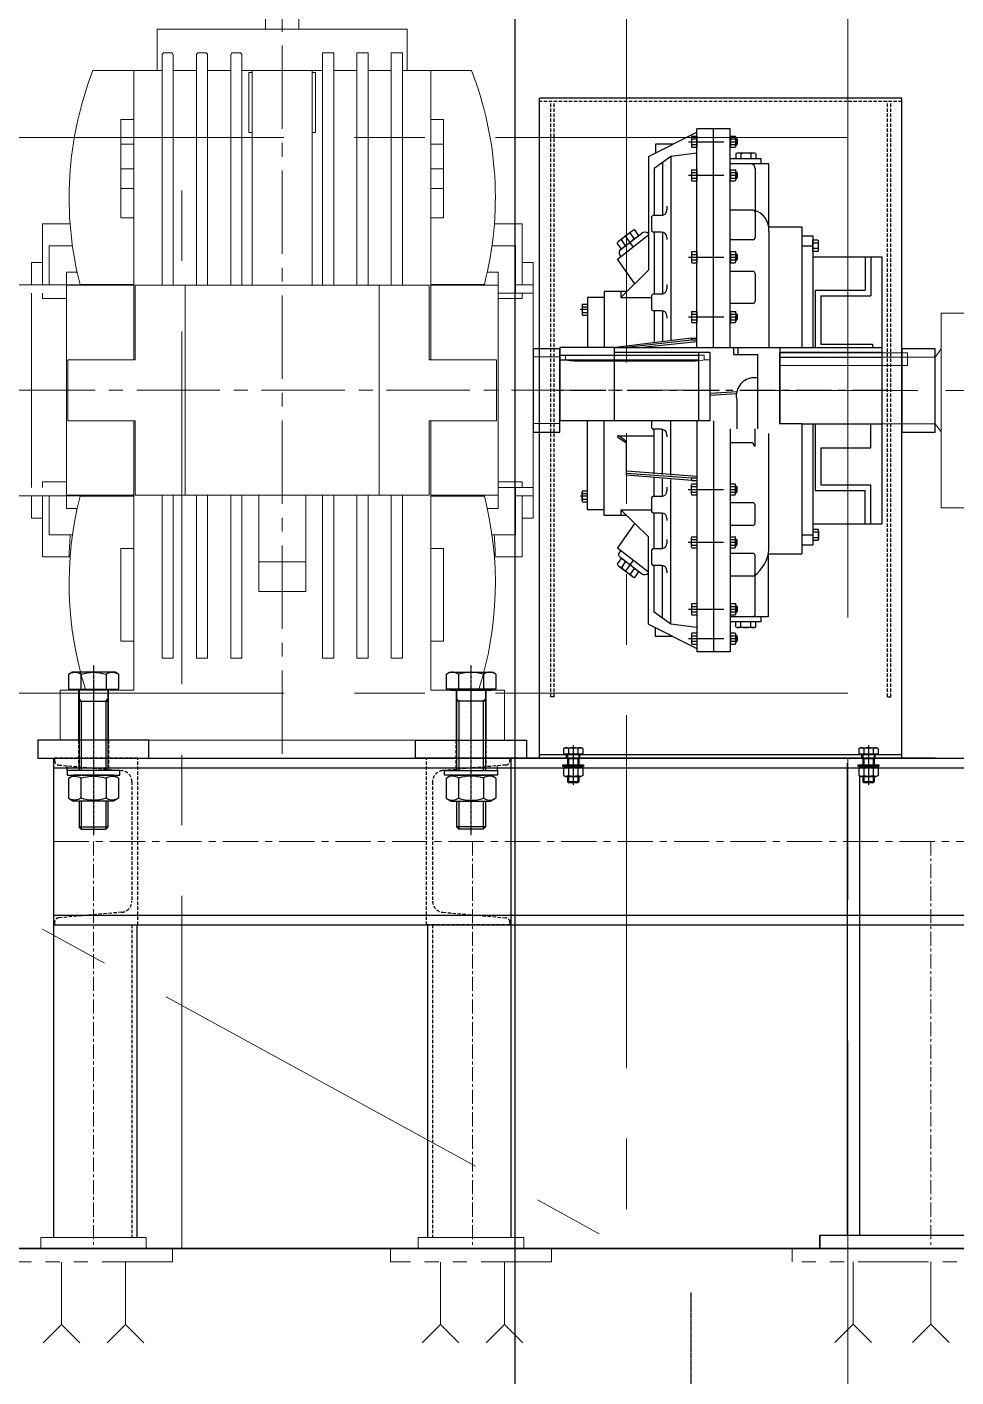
# Model space of a CAD drawing. Header units: millimetres. Extents: x -243837 to -5443, y 40 to 285140.
# Drawn here: x -88975 to -88138, y 123926 to 125142 of the extents above; entities that cross this region are included whole.
import ezdxf

# ---------------------------------------------------------------- set-up
doc = ezdxf.new("R2010")
doc.units = ezdxf.units.MM
for name, pattern in [('1', [2, 1.25, -0.25, 0.25, -0.25]), ('CENTER', [50.8, 31.75, -6.35, 6.35, -6.35]), ('CENTER2', [1.125, 0.75, -0.125, 0.125, -0.125]), ('DASHED2', [0.375, 0.25, -0.125]), ('HIDDEN', [0.375, 0.25, -0.125]), ('PHANTOM', [63.5, 31.75, -6.35, 6.35, -6.35, 6.35, -6.35])]:
    doc.linetypes.add(name, pattern=pattern)
for name, color, linetype in [('3', 3, 'Continuous'), ('center', 1, 'CENTER2'), ('HD', 3, 'HIDDEN'), ('object line', 4, 'Continuous')]:
    doc.layers.add(name, color=color, linetype=linetype)
for name, color, linetype, lineweight in [('AM_4N', 3, 'Continuous', 25), ('CEN', 1, 'CENTER', 9), ('DIM', 1, 'Continuous', 9), ('PHANTAM', 21, 'PHANTOM', 0), ('R-CENTER', 1, 'CENTER2', 5), ('R-OBJECT', 2, 'Continuous', 20)]:
    doc.layers.add(name, color=color, linetype=linetype, lineweight=lineweight)

# ---------------------------------------------------------------- blocks, each defined once
blk = doc.blocks.new('FDFGDGDFGDGD')
at = {"color": 1, "linetype": 'CENTER', "lineweight": 9, "ltscale": 10}
for p, q in [((4500, 30234, 0), (3550, 30234, 0)), ((3900, 29234, 0), (3900, 30234, 0)), ((4500, 29734), (3550, 29734))]:
    blk.add_line(p, q, dxfattribs=at)
at = {"layer": '3'}
blk.add_line((4500, 29234, 0), (3550, 29234, 0), dxfattribs=at)
at = {"layer": 'object line', "color": 6}
blk.add_line((4200, 32932.2, -169.4), (4200, -2710, -169.4), dxfattribs=at)
at = {"layer": 'R-CENTER', "linetype": 'CENTER', "ltscale": 20}
blk.add_line((4500, -2710, 0), (4500, 32734, 0), dxfattribs=at)
blk = doc.blocks.new('A$C1178cc37')
at = {"layer": 'R-CENTER', "ltscale": 100}
for p, q in [((446.2, 0), (446.2, 736.4)), ((840.1, 327.2), (0, 327.2)), ((276.2, 12), (276.2, 57.4)), ((616.2, 57.4), (616.2, 12))]:
    blk.add_line(p, q, dxfattribs=at)
at = {"layer": 'R-OBJECT', "linetype": 'Continuous'}
for p, q in [((431.2, 662.2), (431.2, 652.2)), ((461.2, 662.2), (461.2, 652.2)), ((333.5, 652.2), (333.5, 615.2)), ((333.5, 652.2), (558.8, 652.2)), ((558.8, 652.2), (558.8, 615.2)), ((337.9, 421.7), (337.9, 629)), ((345.9, 631), (339.9, 631)), ((347.9, 421.7), (347.9, 629)), ((368.9, 421.7), (368.9, 629)), ((376.9, 631), (370.9, 631)), ((378.9, 421.7), (378.9, 629)), ((399.9, 421.7), (399.9, 629)), ((407.9, 631), (401.9, 631)), ((409.9, 421.7), (409.9, 629)), ((482.5, 421.7), (482.5, 631)), ((482.5, 631), (492.5, 631)), ((492.5, 421.7), (492.5, 631)), ((513.4, 421.7), (513.4, 631)), ((513.4, 631), (523.4, 631)), ((523.4, 421.7), (523.4, 631)), ((544.4, 421.7), (544.4, 631)), ((544.4, 631), (554.4, 631)), ((554.4, 421.7), (554.4, 631)), ((275.7, 615.2), (337.9, 615.2)), ((312.4, 354.7), (312.4, 615.2)), ((347.9, 615.2), (368.9, 615.2)), ((378.9, 615.2), (399.9, 615.2)), ((409.9, 615.2), (419.2, 615.2)), ((416.2, 613.2), (416.2, 559.2)), ((416.2, 613.2), (419.2, 613.2)), ((419.2, 421.7), (419.2, 615.2)), ((473.2, 615.2), (419.2, 615.2)), ((473.2, 615.2), (473.2, 421.7)), ((473.2, 615.2), (482.5, 615.2)), ((473.2, 613.2), (476.2, 613.2)), ((476.2, 613.2), (476.2, 559.2)), ((492.5, 615.2), (513.4, 615.2)), ((523.4, 615.2), (544.4, 615.2)), ((554.4, 615.2), (616.6, 615.2)), ((580, 615.2), (580, 354.7)), ((300.9, 482.4), (300.9, 570.9)), ((312.4, 570.9), (300.9, 570.9)), ((416.2, 559.2), (419.2, 559.2)), ((473.2, 559.2), (476.2, 559.2)), ((580, 570.9), (591.5, 570.9)), ((591.5, 482.4), (591.5, 570.9)), ((312.4, 548.8), (300.9, 548.8)), ((580, 548.8), (591.5, 548.8)), ((312.4, 526.6), (300.9, 526.6)), ((580, 526.6), (591.5, 526.6)), ((312.4, 508.9), (300.9, 508.9)), ((580, 508.9), (591.5, 508.9)), ((230.2, 477.2), (230.2, 422.2)), ((230.2, 477.2), (255.1, 477.2)), ((312.4, 482.4), (300.9, 482.4)), ((580, 482.4), (591.5, 482.4)), ((637.2, 477.2), (662.2, 477.2)), ((662.2, 477.2), (662.2, 422.2)), ((236.2, 457.2), (236.2, 422.2)), ((236.2, 457.2), (257.3, 457.2)), ((635, 457.2), (656.2, 457.2)), ((656.2, 457.2), (656.2, 414.7)), ((220.2, 442.2), (220.2, 422.2)), ((220.2, 442.2), (230.2, 442.2)), ((662.2, 442.2), (672.2, 442.2)), ((672.2, 442.2), (672.2, 212.2)), ((251.8, 433.5), (251.8, 422.2)), ((261.5, 433.5), (251.8, 433.5)), ((630.8, 433.5), (640.5, 433.5)), ((640.5, 433.5), (640.5, 220.8)), ((140.2, 422.2), (312.4, 422.2)), ((220.2, 239.7), (220.2, 414.6)), ((230.2, 409.6), (230.2, 414.6)), ((251.8, 232.7), (251.8, 421.7)), ((312.4, 421.7), (251.8, 421.7)), ((312.4, 422.3), (264.1, 422.3)), ((313.8, 354.7), (313.8, 421.7)), ((313.8, 421.7), (578.6, 421.7)), ((358.8, 421.7), (358.8, 232.7)), ((533.5, 232.7), (533.5, 421.7)), ((578.6, 354.7), (578.6, 421.7)), ((580, 422.3), (628.2, 422.3)), ((580, 421.7), (640.5, 421.7)), ((640.5, 414.7), (672.2, 414.7)), ((656.2, 422.2), (672.2, 422.2)), ((662.2, 414.6), (662.2, 409.6)), ((230.2, 409.7), (251.8, 409.7)), ((230.2, 409.7), (251.8, 409.7)), ((640.5, 409.7), (662.2, 409.7)), ((253.2, 299.6), (253.2, 354.7)), ((253.2, 354.7), (313.8, 354.7)), ((578.6, 354.7), (639.1, 354.7)), ((639.1, 299.6), (639.1, 354.7)), ((672.2, 357.2), (696.2, 357.2)), ((696.2, 357.2), (696.2, 297.2)), ((696.2, 354.7), (701.2, 354.7)), ((701.2, 358.7), (826.2, 358.7)), ((701.2, 354.7), (701.2, 358.7)), ((701.2, 354.7), (701.4, 354.6)), ((701.4, 354.6), (702.2, 354.4)), ((702.2, 354.4), (703.5, 354.1)), ((703.5, 354.1), (705.2, 353.8)), ((705.2, 353.8), (707.1, 353.6)), ((707.1, 353.6), (709.2, 353.5)), ((709.2, 353.5), (818.2, 353.5)), ((818.2, 353.5), (820.2, 353.6)), ((820.2, 353.6), (822.1, 353.8)), ((822.1, 353.8), (823.8, 354.1)), ((823.8, 354.1), (825.1, 354.4)), ((825.1, 354.4), (825.9, 354.6)), ((825.9, 354.6), (826.2, 354.7)), ((826.2, 354.7), (826.2, 358.7)), ((826.2, 354.7), (831.2, 354.7)), ((831.2, 354.7), (831.2, 299.7)), ((253.2, 299.6), (313.8, 299.6)), ((312.4, 299.6), (312.4, 57.2)), ((313.8, 299.6), (313.8, 232.7)), ((578.6, 299.6), (639.1, 299.6)), ((578.6, 299.6), (578.6, 232.7)), ((580, 299.6), (580, 57.2)), ((672.2, 297.2), (696.2, 297.2)), ((696.2, 299.7), (831.2, 299.7)), ((230.2, 239.7), (230.2, 244.7)), ((230.2, 244.7), (251.8, 244.7)), ((640.5, 244.7), (662.2, 244.7)), ((662.2, 244.7), (662.2, 239.7)), ((140.2, 232.2), (312.4, 232.2)), ((220.2, 232.2), (220.2, 212.2)), ((230.2, 232.2), (230.2, 177.2)), ((236.2, 232.2), (236.2, 197.2)), ((312.4, 232.7), (251.8, 232.7)), ((251.8, 232.2), (251.8, 220.8)), ((264.1, 232), (312.4, 232)), ((313.8, 232.7), (578.6, 232.7)), ((337.9, 86.2), (337.9, 232.7)), ((347.9, 86.2), (347.9, 232.7)), ((368.9, 86.2), (368.9, 232.7)), ((378.9, 86.2), (378.9, 232.7)), ((399.9, 86.2), (399.9, 232.7)), ((409.9, 86.2), (409.9, 232.7)), ((425, 146), (425, 232.7)), ((467.3, 232.7), (467.3, 146)), ((482.5, 86.2), (482.5, 232.7)), ((492.5, 86.2), (492.5, 232.7)), ((513.4, 86.2), (513.4, 232.7)), ((523.4, 86.2), (523.4, 232.7)), ((544.4, 86.2), (544.4, 232.7)), ((554.4, 86.2), (554.4, 232.7)), ((580, 232.7), (640.5, 232.7)), ((628.2, 232), (580, 232)), ((640.5, 239.7), (672.2, 239.7)), ((656.2, 239.7), (656.2, 197.2)), ((656.2, 232.2), (672.2, 232.2)), ((662.2, 232.2), (662.2, 177.2)), ((261.5, 220.8), (251.8, 220.8)), ((630.8, 220.8), (640.5, 220.8)), ((220.2, 212.2), (230.2, 212.2)), ((662.2, 212.2), (672.2, 212.2)), ((236.2, 197.2), (257.3, 197.2)), ((635, 197.2), (656.2, 197.2)), ((312.4, 184.9), (300.9, 184.9)), ((300.9, 101.4), (300.9, 184.9)), ((580, 184.9), (591.5, 184.9)), ((591.5, 101.4), (591.5, 184.9)), ((230.2, 177.2), (254.3, 177.2)), ((467.3, 172.8), (425, 172.8)), ((638, 177.2), (662.2, 177.2)), ((425, 146), (467.3, 146)), ((312.4, 101.4), (300.9, 101.4)), ((580, 101.4), (591.5, 101.4)), ((347.9, 86.2), (337.9, 86.2)), ((378.9, 86.2), (368.9, 86.2)), ((409.9, 86.2), (399.9, 86.2)), ((482.5, 86.2), (492.5, 86.2)), ((513.4, 86.2), (523.4, 86.2)), ((544.4, 86.2), (554.4, 86.2)), ((246.2, 57.2), (312.4, 57.2)), ((246.2, 57.2), (246.2, 12.2)), ((262.7, 57.2), (262.7, 12.2)), ((289.7, 57.2), (289.7, 12.2)), ((580, 57.2), (646.2, 57.2)), ((602.7, 12.2), (602.7, 57.2)), ((629.7, 12.2), (629.7, 57.2)), ((646.2, 57.2), (646.2, 12.2)), ((246.2, 12.2), (646.2, 12.2))]:
    blk.add_line(p, q, dxfattribs=at)
for centre, radius, start, end in [((339.9, 629), 2, 90, 180), ((345.9, 629), 2, 0, 90), ((370.9, 629), 2, 90, 180), ((376.9, 629), 2, 0, 90), ((401.9, 629), 2, 90, 180), ((407.9, 629), 2, 0, 90), ((569.2, 500.7), 315, 158.6996, 194.412), ((323.1, 500.7), 315, 345.588, 21.3004), ((569.2, 153.6), 315, 165.588, 197.8252), ((323.1, 153.6), 315, 342.1748, 14.412), ((569.2, 171.6), 315, 175.3318, 179.0034), ((323.1, 171.6), 315, 0.9966, 4.6682)]:
    blk.add_arc(centre, radius, start, end, dxfattribs=at)
blk = doc.blocks.new('A$C5d537760')
at = {"layer": 'R-CENTER', "ltscale": 200}
blk.add_line((0, 255), (957.7, 255), dxfattribs=at)
at = {"layer": 'R-OBJECT'}
for p, q in [((171.1, 149.4), (171.1, 324.6)), ((171.1, 324.6), (204.6, 324.6)), ((165.6, 285), (171.1, 292.3)), ((25.6, 288.8), (25.6, 225)), ((25.6, 225), (25.6, 288.8)), ((140.6, 288.8), (25.6, 288.8)), ((25.6, 285), (165.6, 285)), ((140.6, 288.8), (140.6, 285)), ((165.6, 225), (165.6, 285)), ((25.6, 225), (165.6, 225)), ((165.6, 225), (171.1, 217.8)), ((171.1, 149.4), (204.6, 149.4))]:
    blk.add_line(p, q, dxfattribs=at)
at = {"layer": 'R-OBJECT', "linetype": 'DASHED2', "ltscale": 0.05}
for p, q in [((140.6, 285), (140.6, 277.5)), ((140.6, 277.5), (25.6, 277.5))]:
    blk.add_line(p, q, dxfattribs=at)
blk = doc.blocks.new('A$Ca77c4927')
for p, q in [((89.2, 446), (132.7, 468)), ((132.7, 274.2), (132.7, 471)), ((162.7, 471), (132.7, 471)), ((147.7, 274.2), (147.7, 471)), ((162.7, 274.2), (162.7, 471)), ((167.2, 461.8), (168.7, 461.8)), ((168.7, 461.8), (168.7, 456.8)), ((168.9, 461.6), (168.7, 461.8)), ((110.9, 457), (95.3, 457)), ((95.3, 457), (95.3, 449.1)), ((167.2, 456.8), (168.7, 456.8)), ((168.9, 457.1), (168.7, 456.8)), ((168.9, 461.6), (168.9, 457.1)), ((89.2, 446), (89.2, 343.7)), ((109.2, 446), (94.2, 435.3)), ((101.7, 440.7), (101.7, 393)), ((132.7, 449), (109.2, 446)), ((109.2, 446), (109.2, 280.6)), ((190.5, 444), (162.7, 444)), ((180.6, 439.3), (162.7, 439.3)), ((197.3, 439.3), (180.6, 439.3)), ((190.5, 439.3), (190.5, 444)), ((197.3, 382.6), (197.3, 439.3)), ((94.2, 435.3), (94.2, 393)), ((167.2, 431.6), (168.7, 431.6)), ((167.2, 426.6), (168.7, 426.6)), ((168.7, 431.6), (168.7, 426.6)), ((168.9, 431.4), (168.7, 431.6)), ((168.9, 426.8), (168.7, 426.6)), ((168.9, 431.4), (168.9, 426.8)), ((185.1, 435.1), (185.1, 395.6)), ((105.7, 401.4), (105.7, 398)), ((91.7, 391), (91.7, 380)), ((100.7, 393), (93.7, 393)), ((183.1, 397.6), (162.7, 397.6)), ((185.1, 395.6), (185.1, 373)), ((62.4, 370), (74.4, 379.2)), ((63.6, 362), (82.8, 376.7)), ((76.2, 372.3), (72.7, 377.3)), ((80.1, 375.3), (76.6, 380.3)), ((100.7, 378), (93.7, 378)), ((94.2, 378), (94.2, 322.2)), ((101.7, 378), (101.7, 322.2)), ((197.3, 382.6), (227.2, 382.6)), ((197.4, 378.7), (197.4, 274.4)), ((227.2, 382.6), (227.2, 274.2)), ((64.3, 363.1), (60.8, 368.1)), ((61.1, 353.7), (89.2, 375.4)), ((68.2, 366.2), (64.7, 371.2)), ((75.4, 364.7), (68.4, 374.6)), ((89.2, 376.5), (89.2, 376.5)), ((105.7, 373), (105.7, 371.3)), ((183.1, 371), (162.7, 371)), ((227.2, 374.6), (237.2, 374.6)), ((227.2, 365.6), (237.2, 365.6)), ((237.2, 374.6), (237.2, 274.2)), ((76.7, 331.5), (61.1, 353.7)), ((64.2, 356.1), (63, 358)), ((167.2, 357.9), (168.7, 357.9)), ((167.2, 352.9), (168.7, 352.9)), ((168.7, 357.9), (168.7, 352.9)), ((168.9, 357.7), (168.7, 357.9)), ((168.9, 353.1), (168.7, 352.9)), ((168.9, 357.7), (168.9, 353.1)), ((237.2, 355.6), (299.2, 355.6)), ((284.2, 355.6), (284.2, 325.6)), ((289.2, 355.6), (289.2, 320.6)), ((299.2, 355.6), (299.2, 115.4)), ((64.2, 319.2), (89.2, 343.7)), ((183.1, 342.6), (162.7, 342.6)), ((185.1, 340.6), (185.1, 315.7)), ((105.7, 330.7), (105.7, 327.2)), ((34.2, 319.2), (34.2, 274.2)), ((49.2, 319.2), (34.2, 319.2)), ((69.6, 324.5), (49.2, 324.5)), ((49.2, 324.5), (49.2, 274.2)), ((64.2, 324.5), (64.2, 319.2)), ((64.2, 319.2), (91.7, 319.2)), ((91.7, 320.2), (91.7, 309.2)), ((100.7, 322.2), (93.7, 322.2)), ((239.2, 325.6), (239.2, 274.2)), ((239.2, 325.6), (284.2, 325.6)), ((244.2, 320.6), (244.2, 277.2)), ((244.2, 320.6), (289.2, 320.6)), ((34.1, 308.2), (27.8, 308.2)), ((100.7, 307.2), (93.7, 307.2)), ((94.2, 307.2), (94.2, 278.5)), ((101.7, 307.2), (101.7, 279.4)), ((183.1, 313.7), (162.7, 313.7)), ((167.2, 304.1), (168.7, 304.1)), ((168.7, 304.1), (168.7, 299.1)), ((168.9, 303.9), (168.7, 304.1)), ((168.9, 303.9), (168.9, 299.3)), ((105.7, 302.2), (105.7, 300.5)), ((167.2, 299.1), (168.7, 299.1)), ((168.9, 299.3), (168.7, 299.1)), ((127.7, 282.6), (59.4, 274.2)), ((127.7, 280.6), (68.7, 274.2)), ((127.7, 282.6), (132.7, 282.6)), ((127.7, 280.6), (127.7, 282.6)), ((132.7, 280.6), (127.7, 280.6)), ((58.2, 274.2), (9.2, 274.2)), ((9.2, 274.2), (9.2, 208)), ((58.2, 274.2), (225.9, 274.2)), ((58.2, 274.2), (58.2, 208)), ((58.2, 270), (135.2, 270)), ((132.7, 279.3), (83.8, 274.2)), ((134.2, 270), (134.2, 208)), ((135.2, 270), (144.2, 270)), ((144.2, 270), (144.2, 208)), ((165.7, 274.2), (165.7, 267.8)), ((165.7, 267.8), (187.5, 267.8)), ((169.8, 267.8), (169.8, 274.2)), ((187.5, 201), (187.5, 267.8)), ((207.2, 274.2), (207.2, 205.5)), ((225.9, 274.2), (299.2, 274.2)), ((244.2, 277.2), (290.8, 277.2)), ((290.8, 277.2), (290.8, 274.2)), ((9.2, 263), (134.2, 263)), ((187.5, 246.8), (182.2, 246.8)), ((169.2, 234.1), (144.2, 232.7)), ((168.5, 232.3), (144.2, 230.8)), ((168.5, 226.6), (168.5, 201)), ((144.2, 208), (9.2, 208)), ((34.2, 128.1), (34.2, 208)), ((49.2, 122.8), (49.2, 208)), ((91.7, 208), (91.7, 202.5)), ((109.2, 159), (109.2, 208)), ((132.7, 208), (132.7, 0)), ((147.7, 208), (147.7, 0)), ((62.2, 194.6), (94.2, 194.6)), ((100.7, 200.5), (93.7, 200.5)), ((94.2, 160.4), (94.2, 200.5)), ((101.7, 159.7), (101.7, 200.4)), ((105.7, 195.5), (105.7, 193.8)), ((162.7, 201), (162.7, 0)), ((185.1, 185.3), (185.1, 201)), ((197.4, 92.3), (197.4, 196.6)), ((227.2, 205.5), (207.2, 205.5)), ((227.2, 205.5), (227.2, 88.4)), ((227.2, 205.5), (299.2, 205.5)), ((237.2, 205.5), (237.2, 96.4)), ((239.2, 205.5), (239.2, 145.4)), ((289.2, 183.9), (289.2, 205.5)), ((69.2, 188), (61.6, 192.8)), ((69.2, 189.6), (62.7, 194.4)), ((69.2, 159.2), (69.2, 189.6)), ((183.1, 188.3), (162.7, 188.3)), ((244.2, 183.9), (244.2, 150.4)), ((244.2, 183.9), (289.2, 183.9)), ((132.7, 157.9), (69.2, 162.8)), ((127.7, 156.5), (69.2, 160.8)), ((127.7, 154.5), (69.2, 159.2)), ((94.2, 140.1), (94.2, 156.7)), ((101.7, 140.1), (101.7, 156)), ((105.7, 148.5), (105.7, 145.1)), ((109.2, 25), (109.2, 155.3)), ((127.7, 156.5), (127.7, 154.5)), ((132.7, 156.5), (127.7, 156.5)), ((127.7, 154.5), (132.7, 154.5)), ((167.1, 148.9), (168.5, 148.9)), ((168.5, 148.9), (168.5, 143.9)), ((168.7, 148.7), (168.5, 148.9)), ((168.7, 148.7), (168.7, 144.1)), ((244.2, 150.4), (289.2, 150.4)), ((289.2, 115.4), (289.2, 150.4)), ((34.1, 140.2), (27.8, 140.2)), ((91.7, 138.1), (91.7, 127.1)), ((100.7, 140.1), (93.7, 140.1)), ((183.1, 134.3), (162.7, 134.3)), ((167.1, 143.9), (168.5, 143.9)), ((168.7, 144.1), (168.5, 143.9)), ((239.2, 145.4), (284.2, 145.4)), ((284.2, 115.4), (284.2, 145.4)), ((49.2, 128.1), (34.2, 128.1)), ((69.6, 122.8), (49.2, 122.8)), ((64.2, 128.1), (91.7, 128.1)), ((64.2, 128.1), (89.2, 103.6)), ((64.2, 128.1), (64.2, 122.8)), ((100.7, 125.1), (93.7, 125.1)), ((94.2, 93), (94.2, 125.1)), ((101.7, 93.1), (101.7, 125)), ((185.1, 116), (185.1, 132.3)), ((76.7, 115.9), (61.1, 93.7)), ((105.7, 120.1), (105.7, 118.4)), ((183.1, 114), (162.7, 114)), ((237.2, 115.4), (299.2, 115.4)), ((89.2, 25), (89.2, 103.6)), ((105.7, 101.4), (105.7, 98)), ((167.1, 101.3), (168.5, 101.3)), ((168.5, 101.3), (168.5, 96.3)), ((168.7, 101.1), (168.5, 101.3)), ((168.7, 101.1), (168.7, 96.5)), ((227.2, 105.4), (237.2, 105.4)), ((61.1, 93.7), (89.2, 72)), ((64.2, 91.3), (62.4, 88.9)), ((62.8, 86.1), (82.8, 70.6)), ((64.2, 91.3), (64.1, 91.1)), ((91.7, 91), (91.7, 80)), ((100.7, 93), (93.7, 93)), ((183.1, 88.7), (162.7, 88.7)), ((167.1, 96.3), (168.5, 96.3)), ((168.7, 96.5), (168.5, 96.3)), ((185.1, 70.3), (185.1, 86.7)), ((196.9, 88.4), (227.2, 88.4)), ((196.9, 88.4), (196.9, 31.7)), ((227.2, 96.4), (237.2, 96.4)), ((64.3, 84.2), (60.8, 79.3)), ((62.4, 77.3), (74.4, 68.1)), ((68.2, 81.2), (64.7, 76.2)), ((75.4, 82.7), (68.4, 72.7)), ((76.2, 75.1), (72.7, 70.1)), ((100.7, 78), (93.7, 78)), ((94.2, 35.7), (94.2, 78)), ((101.7, 30.3), (101.7, 77.9)), ((105.7, 73), (105.7, 71.3)), ((80.1, 72), (76.6, 67)), ((183.1, 68.3), (162.7, 68.3)), ((185.1, 33.7), (185.1, 70.3)), ((167.2, 41), (168.7, 41)), ((168.7, 41), (168.7, 36)), ((168.9, 40.8), (168.7, 41)), ((168.9, 40.8), (168.9, 36.3)), ((89.2, 25), (132.7, 3)), ((109.2, 25), (94.2, 35.7)), ((132.7, 22), (109.2, 25)), ((183.1, 31.7), (162.7, 31.7)), ((190.5, 27), (162.7, 27)), ((167.2, 36), (168.7, 36)), ((168.9, 36.3), (168.7, 36)), ((196.9, 31.7), (183.1, 31.7)), ((190.5, 27), (190.5, 31.7)), ((95.3, 14), (95.3, 22)), ((110.9, 14), (95.3, 14)), ((167.2, 14.6), (168.7, 14.6)), ((168.7, 14.6), (168.7, 9.6)), ((168.9, 14.3), (168.7, 14.6)), ((168.9, 14.3), (168.9, 9.8)), ((162.7, 0), (132.7, 0)), ((167.2, 9.6), (168.7, 9.6)), ((168.9, 9.8), (168.7, 9.6))]:
    blk.add_line(p, q)
at = {"ltscale": 0.5}
for p, q in [((127.7, 463.1), (127.7, 455.6)), ((128.1, 464.3), (132.7, 464.3)), ((128.1, 461.8), (132.7, 461.8)), ((132.7, 464.3), (132.7, 454.3)), ((162.7, 463.1), (162.7, 455.6)), ((163.1, 464.3), (167.2, 464.3)), ((163.1, 461.8), (167.2, 461.8)), ((167.7, 463.1), (167.7, 455.6)), ((128.1, 456.8), (132.7, 456.8)), ((128.1, 454.3), (132.7, 454.3)), ((163.1, 456.8), (167.2, 456.8)), ((163.1, 454.3), (167.2, 454.3)), ((167.8, 448.5), (167.8, 444)), ((185.6, 444), (167.8, 444)), ((184.4, 449), (169, 449)), ((172.3, 448.5), (172.3, 444)), ((181.1, 448.5), (181.1, 444)), ((185.6, 448.5), (185.6, 444)), ((127.7, 432.9), (127.7, 425.4)), ((128.1, 434.1), (132.7, 434.1)), ((128.1, 431.6), (132.7, 431.6)), ((128.1, 426.6), (132.7, 426.6)), ((132.7, 434.1), (132.7, 424.1)), ((162.7, 432.9), (162.7, 425.4)), ((163.1, 434.1), (167.2, 434.1)), ((163.1, 431.6), (167.2, 431.6)), ((163.1, 426.6), (167.2, 426.6)), ((167.7, 432.9), (167.7, 425.4)), ((128.1, 424.1), (132.7, 424.1)), ((163.1, 424.1), (167.2, 424.1)), ((237.2, 360.6), (237.2, 370.6)), ((241.7, 370.6), (237.2, 370.6)), ((241.7, 368.1), (237.2, 368.1)), ((242.2, 361.8), (242.2, 369.3)), ((127.7, 359.2), (127.7, 351.7)), ((128.1, 360.4), (132.7, 360.4)), ((128.1, 357.9), (132.7, 357.9)), ((128.1, 352.9), (132.7, 352.9)), ((132.7, 360.4), (132.7, 350.4)), ((162.7, 359.2), (162.7, 351.7)), ((163.1, 360.4), (167.2, 360.4)), ((163.1, 357.9), (167.2, 357.9)), ((163.1, 352.9), (167.2, 352.9)), ((167.7, 359.2), (167.7, 351.7)), ((241.7, 363.1), (237.2, 363.1)), ((241.7, 360.6), (237.2, 360.6)), ((128.1, 350.4), (132.7, 350.4)), ((163.1, 350.4), (167.2, 350.4)), ((29.2, 311.9), (29.2, 304.4)), ((29.7, 313.2), (34.2, 313.2)), ((29.7, 310.7), (34.2, 310.7)), ((29.7, 305.7), (34.2, 305.7)), ((34.2, 313.2), (34.2, 303.2)), ((127.7, 305.4), (127.7, 297.9)), ((128.1, 306.6), (132.7, 306.6)), ((128.1, 304.1), (132.7, 304.1)), ((132.7, 306.6), (132.7, 296.6)), ((162.7, 305.4), (162.7, 297.9)), ((163.1, 306.6), (167.2, 306.6)), ((163.1, 304.1), (167.2, 304.1)), ((167.7, 305.4), (167.7, 297.9)), ((29.7, 303.2), (34.2, 303.2)), ((128.1, 299.1), (132.7, 299.1)), ((128.1, 296.6), (132.7, 296.6)), ((163.1, 299.1), (167.2, 299.1)), ((163.1, 296.6), (167.2, 296.6)), ((127.5, 150.1), (127.5, 142.6)), ((128, 151.4), (132.5, 151.4)), ((128, 148.9), (132.5, 148.9)), ((132.5, 151.4), (132.5, 141.4)), ((162.5, 150.1), (162.5, 142.6)), ((163, 151.4), (167.1, 151.4)), ((163, 148.9), (167.1, 148.9)), ((167.5, 150.1), (167.5, 142.6)), ((29.2, 136.4), (29.2, 143.9)), ((29.7, 145.2), (34.2, 145.2)), ((29.7, 142.7), (34.2, 142.7)), ((29.7, 137.7), (34.2, 137.7)), ((29.7, 135.2), (34.2, 135.2)), ((34.2, 135.2), (34.2, 145.2)), ((128, 143.9), (132.5, 143.9)), ((128, 141.4), (132.5, 141.4)), ((163, 143.9), (167.1, 143.9)), ((163, 141.4), (167.1, 141.4)), ((237.2, 110.4), (237.2, 100.4)), ((241.7, 110.4), (237.2, 110.4)), ((127.5, 102.6), (127.5, 95.1)), ((128, 103.8), (132.5, 103.8)), ((128, 101.3), (132.5, 101.3)), ((132.5, 103.8), (132.5, 93.8)), ((162.5, 102.6), (162.5, 95.1)), ((163, 103.8), (167.1, 103.8)), ((163, 101.3), (167.1, 101.3)), ((167.5, 102.6), (167.5, 95.1)), ((241.7, 107.9), (237.2, 107.9)), ((241.7, 102.9), (237.2, 102.9)), ((241.7, 100.4), (237.2, 100.4)), ((242.2, 109.2), (242.2, 101.7)), ((128, 96.3), (132.5, 96.3)), ((128, 93.8), (132.5, 93.8)), ((163, 96.3), (167.1, 96.3)), ((163, 93.8), (167.1, 93.8)), ((127.7, 42.3), (127.7, 34.8)), ((128.1, 43.5), (132.7, 43.5)), ((128.1, 41), (132.7, 41)), ((132.7, 43.5), (132.7, 33.5)), ((162.7, 42.3), (162.7, 34.8)), ((163.1, 43.5), (167.2, 43.5)), ((163.1, 41), (167.2, 41)), ((167.7, 42.3), (167.7, 34.8)), ((128.1, 36), (132.7, 36)), ((128.1, 33.5), (132.7, 33.5)), ((163.1, 36), (167.2, 36)), ((163.1, 33.5), (167.2, 33.5)), ((185.6, 27), (167.8, 27)), ((167.8, 22.5), (167.8, 27)), ((172.3, 22.5), (172.3, 27)), ((181.1, 22.5), (181.1, 27)), ((185.6, 22.5), (185.6, 27)), ((127.7, 15.8), (127.7, 8.3)), ((128.1, 17.1), (132.7, 17.1)), ((128.1, 14.6), (132.7, 14.6)), ((132.7, 17.1), (132.7, 7.1)), ((162.7, 15.8), (162.7, 8.3)), ((163.1, 17.1), (167.2, 17.1)), ((163.1, 14.6), (167.2, 14.6)), ((167.7, 15.8), (167.7, 8.3)), ((184.4, 22), (169, 22)), ((128.1, 9.6), (132.7, 9.6)), ((128.1, 7.1), (132.7, 7.1)), ((163.1, 9.6), (167.2, 9.6)), ((163.1, 7.1), (167.2, 7.1))]:
    blk.add_line(p, q, dxfattribs=at)
at = {"linetype": 'CENTER'}
for p, q in [((125.1, 459.3), (170.6, 459.3)), ((125.1, 429.1), (170.6, 429.1)), ((125.1, 355.4), (170.6, 355.4)), ((125.1, 301.6), (170.6, 301.6)), ((124.9, 146.4), (170.4, 146.4)), ((124.9, 98.8), (170.4, 98.8)), ((125.1, 38.5), (170.6, 38.5)), ((125.1, 12.1), (170.6, 12.1))]:
    blk.add_line(p, q, dxfattribs=at)
at = {"linetype": 'HIDDEN'}
for p, q in [((207.2, 269.9), (299.2, 269.9)), ((9.2, 267.3), (134.2, 267.3)), ((207.2, 265.5), (299.2, 265.5))]:
    blk.add_line(p, q, dxfattribs=at)
at = {"color": 1, "linetype": 'CENTER'}
blk.add_line((304.7, 235.5), (0, 235.5), dxfattribs=at)
at = {"ltscale": 0.5}
for centre, radius, start, end in [((129.6, 463.1), 1.92, 139.4595, 220.5405), ((134.7, 459.3), 7, 159.0752, 200.9248), ((164.6, 463.1), 1.92, 139.4595, 220.5405), ((169.7, 459.3), 7, 159.0752, 200.9248), ((165.8, 463.1), 1.92, 319.4595, 40.5405), ((160.7, 459.3), 7, 339.0752, 20.9248), ((129.6, 455.6), 1.92, 139.4595, 220.5405), ((164.6, 455.6), 1.92, 139.4595, 220.5405), ((165.8, 455.6), 1.92, 319.4595, 40.5405), ((170, 443.3), 5.71, 66.8101, 113.1899), ((176.7, 427.6), 21.4, 78.0701, 101.9235), ((183.4, 443.3), 5.71, 66.8101, 113.1899), ((129.6, 432.9), 1.92, 139.4595, 220.5405), ((134.7, 429.1), 7, 159.0752, 200.9248), ((129.6, 425.4), 1.92, 139.4595, 220.5405), ((164.6, 432.9), 1.92, 139.4595, 220.5405), ((169.7, 429.1), 7, 159.0752, 200.9248), ((164.6, 425.4), 1.92, 139.4595, 220.5405), ((165.8, 432.9), 1.92, 319.4595, 40.5405), ((160.7, 429.1), 7, 339.0752, 20.9248), ((165.8, 425.4), 1.92, 319.4595, 40.5405), ((240.3, 369.3), 1.92, 319.4595, 40.5405), ((235.2, 365.6), 7, 339.0752, 20.9248), ((129.6, 359.2), 1.92, 139.4595, 220.5405), ((134.7, 355.4), 7, 159.0752, 200.9248), ((129.6, 351.7), 1.92, 139.4595, 220.5405), ((164.6, 359.2), 1.92, 139.4595, 220.5405), ((169.7, 355.4), 7, 159.0752, 200.9248), ((164.6, 351.7), 1.92, 139.4595, 220.5405), ((165.8, 359.2), 1.92, 319.4595, 40.5405), ((160.7, 355.4), 7, 339.0752, 20.9248), ((165.8, 351.7), 1.92, 319.4595, 40.5405), ((240.3, 361.8), 1.92, 319.4595, 40.5405), ((31.1, 311.9), 1.92, 139.4595, 220.5405), ((36.2, 308.2), 7, 159.0752, 200.9248), ((31.1, 304.4), 1.92, 139.4595, 220.5405), ((129.6, 305.4), 1.92, 139.4595, 220.5405), ((134.7, 301.6), 7, 159.0752, 200.9248), ((164.6, 305.4), 1.92, 139.4595, 220.5405), ((169.7, 301.6), 7, 159.0752, 200.9248), ((165.8, 305.4), 1.92, 319.4595, 40.5405), ((160.7, 301.6), 7, 339.0752, 20.9248), ((129.6, 297.9), 1.92, 139.4595, 220.5405), ((164.6, 297.9), 1.92, 139.4595, 220.5405), ((165.8, 297.9), 1.92, 319.4595, 40.5405), ((129.5, 150.1), 1.92, 139.4595, 220.5405), ((134.5, 146.4), 7, 159.0752, 200.9248), ((164.5, 150.1), 1.92, 139.4595, 220.5405), ((169.5, 146.4), 7, 159.0752, 200.9248), ((165.6, 150.1), 1.92, 319.4595, 40.5405), ((160.5, 146.4), 7, 339.0752, 20.9248), ((31.1, 143.9), 1.92, 139.4595, 220.5405), ((36.2, 140.2), 7, 159.0752, 200.9248), ((31.1, 136.4), 1.92, 139.4595, 220.5405), ((129.5, 142.6), 1.92, 139.4595, 220.5405), ((164.5, 142.6), 1.92, 139.4595, 220.5405), ((165.6, 142.6), 1.92, 319.4595, 40.5405), ((240.3, 109.2), 1.92, 319.4595, 40.5405), ((129.5, 102.6), 1.92, 139.4595, 220.5405), ((134.5, 98.8), 7, 159.0752, 200.9248), ((164.5, 102.6), 1.92, 139.4595, 220.5405), ((169.5, 98.8), 7, 159.0752, 200.9248), ((165.6, 102.6), 1.92, 319.4595, 40.5405), ((160.5, 98.8), 7, 339.0752, 20.9248), ((235.2, 105.4), 7, 339.0752, 20.9248), ((240.3, 101.7), 1.92, 319.4595, 40.5405), ((129.5, 95.1), 1.92, 139.4595, 220.5405), ((164.5, 95.1), 1.92, 139.4595, 220.5405), ((165.6, 95.1), 1.92, 319.4595, 40.5405), ((129.6, 42.3), 1.92, 139.4595, 220.5405), ((134.7, 38.5), 7, 159.0752, 200.9248), ((164.6, 42.3), 1.92, 139.4595, 220.5405), ((169.7, 38.5), 7, 159.0752, 200.9248), ((165.8, 42.3), 1.92, 319.4595, 40.5405), ((160.7, 38.5), 7, 339.0752, 20.9248), ((129.6, 34.8), 1.92, 139.4595, 220.5405), ((164.6, 34.8), 1.92, 139.4595, 220.5405), ((165.8, 34.8), 1.92, 319.4595, 40.5405), ((129.6, 15.8), 1.92, 139.4595, 220.5405), ((134.7, 12.1), 7, 159.0752, 200.9248), ((164.6, 15.8), 1.92, 139.4595, 220.5405), ((169.7, 12.1), 7, 159.0752, 200.9248), ((165.8, 15.8), 1.92, 319.4595, 40.5405), ((160.7, 12.1), 7, 339.0752, 20.9248), ((170, 27.7), 5.71, 246.8101, 293.1899), ((176.7, 43.4), 21.4, 258.0765, 281.9299), ((183.4, 27.7), 5.71, 246.8101, 293.1899), ((129.6, 8.3), 1.92, 139.4595, 220.5405), ((164.6, 8.3), 1.92, 139.4595, 220.5405), ((165.8, 8.3), 1.92, 319.4595, 40.5405)]:
    blk.add_arc(centre, radius, start, end, dxfattribs=at)
for centre, radius, start, end in [((181.1, 435.3), 4.01, 356.9421, 81.6859), ((93.7, 391), 2, 90, 180), ((100.7, 398), 5, 270, 0), ((183.1, 395.6), 2, 0, 90), ((179.9, 380.4), 17.6, 354.6413, 78.331), ((83.8, 354.6), 25.3, 116.1931, 139.0359), ((78.3, 374), 6.5, 104.973, 150.256), ((85.8, 372.8), 5, 47.907, 127.6145), ((93.7, 380), 2, 180, 270), ((100.7, 373), 5, 0, 90), ((66.4, 365), 6.4, 104.7951, 150.4339), ((62.7, 369.2), 6.31, 284.2409, 330.9439), ((57.5, 388.4), 24.7, 295.9136, 319.3154), ((74.6, 378.5), 6.4, 284.7215, 330.7773), ((183.1, 373), 2, 270, 0), ((65.5, 359.6), 3, 127.6145, 213.1966), ((183.1, 340.6), 2, 0, 90), ((93.7, 320.2), 2, 90, 180), ((100.7, 327.2), 5, 270, 0), ((93.7, 309.2), 2, 180, 270), ((100.7, 302.2), 5, 0, 90), ((183.1, 315.7), 2, 270, 0), ((184.9, 230.3), 16.8, 99.264, 192.7403), ((62.1, 193.6), 1, 53.5846, 147.7684), ((93.7, 202.5), 2, 180, 270), ((100.7, 195.5), 5, 0, 90), ((62.2, 193.7), 1, 147.8983, 237.7684), ((186.2, 188.2), 3.07, 177.6884, 249.6917), ((93.7, 138.1), 2, 90, 180), ((100.7, 145.1), 5, 270, 0), ((183.1, 132.3), 2, 0, 90), ((93.7, 127.1), 2, 180, 270), ((100.7, 120.1), 5, 0, 90), ((183.1, 116), 2, 270, 0), ((100.7, 98), 5, 270, 0), ((64, 87.7), 2, 143.4929, 232.3855), ((93.7, 91), 2, 90, 180), ((183.1, 86.7), 2, 0, 90), ((164.9, 94.9), 32.7, 306.1264, 355.3262), ((66.4, 82.4), 6.4, 209.5661, 255.2049), ((62.7, 78.1), 6.31, 29.0561, 75.7591), ((83.8, 92.8), 25.3, 220.9641, 243.8069), ((57.5, 59), 24.7, 40.6846, 64.0864), ((74.6, 68.9), 6.4, 29.2227, 75.2785), ((93.7, 80), 2, 180, 270), ((100.7, 73), 5, 0, 90), ((78.3, 73.3), 6.5, 209.744, 255.027), ((85.8, 74.6), 5, 232.3855, 312.093), ((183.1, 70.3), 2, 270, 0), ((183.1, 33.7), 2, 270, 0)]:
    blk.add_arc(centre, radius, start, end)
blk = doc.blocks.new('M26')
for p, q in [((-22.5, 14.5), (-19.5, 16.2)), ((-22.5, 14.5), (-22.5, 0.9)), ((-19.5, 16.2), (19.5, 16.2)), ((-11.3, 14.5), (-11.3, 0.9)), ((11.3, 14.5), (11.3, 0.9)), ((22.5, 14.5), (19.5, 16.2)), ((22.5, 14.5), (22.5, 0.9)), ((-18.2, 0.9), (-22.5, 0.9)), ((18.2, 0.9), (-18.2, 0.9)), ((-18.2, 0.9), (-18.2, 0)), ((-18.2, 0), (-13, 0)), ((-13, 0), (-13, -7.8)), ((-13, 0), (13, 0)), ((13, 0), (13, -7.8)), ((13, 0), (18.2, 0)), ((22.5, 0.9), (18.2, 0.9)), ((18.2, 0.9), (18.2, 0)), ((-13, -9.8), (-13, -7.8)), ((-13, -9.8), (-13, -72.1)), ((13, -9.8), (-13, -9.8)), ((13, -9.8), (13, -7.8)), ((13, -9.8), (13, -72.1)), ((-23.8, -72.1), (23.8, -72.1)), ((-23.8, -76.4), (-23.8, -72.1)), ((23.8, -72.1), (23.8, -67.9)), ((23.8, -72.1), (23.8, -76.4)), ((-18, -76.4), (-23.8, -76.4)), ((-22.5, -79), (-18, -76.4)), ((-22.5, -79), (-22.5, -97.1)), ((18, -76.4), (-18, -76.4)), ((-18, -76.4), (18, -76.4)), ((-11.3, -79), (-11.3, -97.1)), ((11.3, -79), (11.3, -97.1)), ((23.8, -76.4), (18, -76.4)), ((22.5, -79), (18, -76.4)), ((22.5, -79), (22.5, -97.1)), ((-22.5, -97.1), (-18, -99.7)), ((22.5, -97.1), (18, -99.7)), ((-18, -99.7), (18, -99.7)), ((-13, -99.7), (-13, -123)), ((13, -99.7), (13, -123)), ((13, -123), (-13, -123)), ((-13, -123), (-11, -125)), ((11, -125), (-11, -125)), ((11, -125), (13, -123))]:
    blk.add_line(p, q)
for centre, radius, start, end in [((-16.9, 6.3), 9.95, 55.5531, 115.5531), ((0, -21), 37.2, 72.3875, 107.6125), ((16.9, 6.3), 9.95, 64.4469, 124.4469), ((-16.9, -87.2), 9.96, 55.5615, 115.5615), ((0, -114.5), 37.2, 72.383, 107.617), ((16.9, -87.2), 9.96, 64.4385, 124.4385), ((-16.9, -88.9), 9.96, 244.4385, 304.4385), ((0, -61.7), 37.2, 252.383, 287.617), ((16.9, -88.9), 9.96, 235.5615, 295.5615)]:
    blk.add_arc(centre, radius, start, end)
at = {"layer": 'AM_4N'}
for p, q in [((-11, -9.8), (-13, -7.8)), ((-11, -9.8), (-11, -72.1)), ((11, -9.8), (13, -7.8)), ((11, -9.8), (11, -72.1)), ((-11, -99.7), (-11, -125)), ((11, -99.7), (11, -125))]:
    blk.add_line(p, q, dxfattribs=at)
at = {"layer": 'center'}
blk.add_line((0, 22.2), (0, -130.6), dxfattribs=at)
blk = doc.blocks.new('M10')
for p, q in [((-8.7, 5.6), (-7.5, 6.2)), ((-8.7, 5.6), (-8.7, 0.3)), ((-7, 0.3), (-8.7, 0.3)), ((-7.5, 6.2), (7.5, 6.2)), ((7, 0.3), (-7, 0.3)), ((-7, 0.3), (-7, 0)), ((-7, 0), (-5, 0)), ((-5, 0), (-5, -3)), ((-5, 0), (5, 0)), ((-4.3, 5.6), (-4.3, 0.3)), ((4.3, 5.6), (4.3, 0.3)), ((5, 0), (5, -3)), ((5, 0), (7, 0)), ((8.7, 0.3), (7, 0.3)), ((7, 0.3), (7, 0)), ((8.7, 5.6), (7.5, 6.2)), ((8.7, 5.6), (8.7, 0.3)), ((-9.2, -9.1), (9.2, -9.1)), ((-9.2, -10.8), (-9.2, -9.1)), ((-6.9, -10.8), (-9.2, -10.8)), ((-8.7, -11.8), (-6.9, -10.8)), ((-8.7, -11.8), (-8.7, -18.8)), ((6.9, -10.8), (-6.9, -10.8)), ((-6.9, -10.8), (6.9, -10.8)), ((-5, -3.8), (-5, -3)), ((-5, -3.8), (-5, -9.1)), ((5, -3.8), (-5, -3.8)), ((-4.3, -11.8), (-4.3, -18.8)), ((4.3, -11.8), (4.3, -18.8)), ((5, -3.8), (5, -3)), ((5, -3.8), (5, -9.1)), ((9.2, -10.8), (6.9, -10.8)), ((8.7, -11.8), (6.9, -10.8)), ((8.7, -11.8), (8.7, -18.8)), ((9.2, -9.1), (9.2, -10.8)), ((-8.7, -18.8), (-6.9, -19.8)), ((-6.9, -19.8), (6.9, -19.8)), ((-5, -19.8), (-5, -24.6)), ((5, -19.8), (5, -24.6)), ((8.7, -18.8), (6.9, -19.8)), ((5, -24.6), (-5, -24.6)), ((-5, -24.6), (-4.2, -25.4)), ((4.2, -25.4), (-4.2, -25.4)), ((4.2, -25.4), (5, -24.6))]:
    blk.add_line(p, q)
for centre, radius, start, end in [((-6.5, 2.4), 3.83, 55.5531, 115.5531), ((0, -8.1), 14.3, 72.3875, 107.6125), ((6.5, 2.4), 3.83, 64.4469, 124.4469), ((-6.5, -15), 3.83, 55.5615, 115.5615), ((0, -25.5), 14.3, 72.383, 107.617), ((6.5, -15), 3.83, 64.4385, 124.4385), ((-6.5, -15.6), 3.83, 244.4385, 304.4385), ((0, -5.1), 14.3, 252.383, 287.617), ((6.5, -15.6), 3.83, 235.5615, 295.5615)]:
    blk.add_arc(centre, radius, start, end)
at = {"layer": 'AM_4N'}
for p, q in [((-4.2, -3.8), (-5, -3)), ((-4.2, -3.8), (-4.2, -9.1)), ((4.2, -3.8), (5, -3)), ((4.2, -3.8), (4.2, -9.1)), ((-4.2, -19.8), (-4.2, -25.4)), ((4.2, -19.8), (4.2, -25.4))]:
    blk.add_line(p, q, dxfattribs=at)
at = {"layer": 'center'}
blk.add_line((0, 8.5), (0, -27.6), dxfattribs=at)

msp = doc.modelspace()

# ---------------------------------------------------------------- linework, layer by layer
for p, q in [((-88513.43, 124483.59, 6901.44), (-88513.43, 125077.74, 6901.44)), ((-88187.13, 125077.74, 6901.44), (-88513.43, 125077.74, 6901.44)), ((-88187.13, 124483.59, 6901.44), (-88187.13, 125077.74, 6901.44)), ((-88951.2, 124483.59, 6901.44), (-87286.14, 124483.59, 6901.44)), ((-88951.2, 124483.59, 6792.73), (-88951.2, 124052.08, 6792.73)), ((-88157.28, 124483.59, 6901.44), (-88540.28, 124483.59, 6901.44)), ((-88539.35, 124483.59, 6792.73), (-88539.35, 124052.08, 6792.73)), ((-88513.43, 124486.74, 6901.44), (-88187.13, 124486.74, 6901.44)), ((-88951.2, 124474.85, 6901.44), (-87286.14, 124474.85, 6901.44)), ((-88951.2, 124342.34, 6901.44), (-87286.14, 124342.34, 6901.44)), ((-88951.2, 124333.59, 6901.44), (-87286.14, 124333.59, 6901.44)), ((-88876.2, 124333.59, 6792.73), (-88876.2, 124052.08, 6792.73)), ((-88614.35, 124333.59, 6792.73), (-88614.35, 124052.08, 6792.73))]:
    msp.add_line(p, q)
at = {"ltscale": 50}
for p, q in [((-88236.11, 124054.08, 6765.06), (-88236.11, 124479.08, 6765.06)), ((-88225.11, 124054.08, 6765.06), (-88225.11, 124468.08, 6765.06)), ((-88261.11, 124054.08, 6765.06), (-88261.11, 124042.08, 6765.06))]:
    msp.add_line(p, q, dxfattribs=at)
at = {"color": 1, "linetype": '1'}
msp.add_line((-88377.39, 124002.46, -1749.74), (-88377.39, 123790.18, -1749.74), dxfattribs=at)
at = {"elevation": 6901.44}
for points in [[(-88519.28, 124852.09), (-88519.28, 124777.09), (-88495.28, 124777.09), (-88495.28, 124852.09)], [(-88187.13, 124852.09), (-88187.13, 124777.09), (-88157.13, 124777.09), (-88157.13, 124852.09)], [(-88965.28, 124499.59), (-88965.28, 124483.59), (-88865.28, 124483.59), (-88865.28, 124499.59)], [(-88525.28, 124499.59), (-88525.28, 124483.59), (-88625.28, 124483.59), (-88625.28, 124499.59)]]:
    msp.add_lwpolyline(points, close=True, dxfattribs=at)
at = {"ltscale": 50, "elevation": 6765.06}
msp.add_lwpolyline([(-88261.11, 124054.08), (-88061.11, 124054.08), (-88061.11, 124042.08), (-88261.11, 124042.08)], close=True, dxfattribs=at)
at = {"layer": 'CEN'}
for p, q in [((-88483.28, 124470, 6901.44), (-88483.28, 124491.33, 6901.44)), ((-88217.28, 124470, 6901.44), (-88217.28, 124491.33, 6901.44)), ((-88951.2, 124408.59, 6901.44), (-87286.14, 124408.59, 6901.44))]:
    msp.add_line(p, q, dxfattribs=at)
at = {"layer": 'CEN', "ltscale": 0.4}
for p, q in [((-88915.32, 124408.59, 6792.73), (-88915.32, 124042, 6792.73)), ((-88573.95, 124408.59, 6785.16), (-88573.95, 124042, 6785.16)), ((-88161.11, 124408.59, 6765.06), (-88161.11, 124042, 6765.06))]:
    msp.add_line(p, q, dxfattribs=at)
at = {"layer": 'HD', "ltscale": 12}
for p, q in [((-88187.13, 125074.59, 6901.44), (-88513.43, 125074.59, 6901.44)), ((-88503.43, 124538.74, 6901.44), (-88503.43, 125074.59, 6901.44)), ((-88500.28, 124538.74, 6901.44), (-88500.28, 125074.59, 6901.44)), ((-88200.28, 124538.74, 6901.44), (-88200.28, 125074.59, 6901.44)), ((-88197.13, 124538.74, 6901.44), (-88197.13, 125074.59, 6901.44)), ((-88500.28, 124538.74, 6901.44), (-88503.43, 124538.74, 6901.44)), ((-88200.28, 124538.74, 6901.44), (-88197.13, 124538.74, 6901.44)), ((-88928.78, 124499.59, 6901.44), (-88928.78, 124475.78, 6901.44)), ((-88901.78, 124499.59, 6901.44), (-88901.78, 124473.41, 6901.44)), ((-88588.78, 124499.59, 6901.44), (-88588.78, 124474.85, 6901.44)), ((-88561.78, 124499.59, 6901.44), (-88561.78, 124475.78, 6901.44)), ((-88489.28, 124483.59, 6901.44), (-88489.28, 124486.74, 6901.44)), ((-88477.28, 124483.59, 6901.44), (-88477.28, 124486.74, 6901.44)), ((-88223.28, 124483.59, 6901.44), (-88223.28, 124486.74, 6901.44)), ((-88211.28, 124483.59, 6901.44), (-88211.28, 124486.74, 6901.44)), ((-88880.68, 124333.59, 6887.32), (-88880.68, 124052.08, 6792.73)), ((-88609.88, 124333.59, 6887.32), (-88609.88, 124052.08, 6792.73))]:
    msp.add_line(p, q, dxfattribs=at)
at = {"layer": 'HD', "ltscale": 12, "elevation": 6901.44}
for points in [[(-88950.28, 124481.32, 0.3888787), (-88946.62, 124477.34), (-88889.8, 124472.37, -0.3888787), (-88880.68, 124462.4), (-88880.68, 124354.78, -0.3888787), (-88889.8, 124344.82), (-88946.62, 124339.85, 0.3888787), (-88950.28, 124335.87), (-88950.28, 124333.59), (-88875.28, 124333.59), (-88875.28, 124483.59), (-88950.28, 124483.59)], [(-88540.28, 124481.32, -0.3888787), (-88543.93, 124477.34), (-88600.75, 124472.37, 0.3888787), (-88609.88, 124462.4), (-88609.88, 124354.78, 0.3888787), (-88600.75, 124344.82), (-88543.93, 124339.85, -0.3888787), (-88540.28, 124335.87), (-88540.28, 124333.59), (-88615.28, 124333.59), (-88615.28, 124483.59), (-88540.28, 124483.59)]]:
    msp.add_lwpolyline(points, format="xyb", close=True, dxfattribs=at)
at = {"layer": 'object line', "color": 6}
msp.add_line((-92935.73, 124042.08, 0), (-86535.73, 124042.08, 0), dxfattribs=at)
at = {"layer": 'PHANTAM', "ltscale": 10}
for p in [(-91635.34, 125792.08, -4.11), (-88435.34, 125792.08, -4.11)]:
    msp.add_line(p, (-88435.34, 124042.08, -4.11), dxfattribs=at)
at = {"layer": 'PHANTAM', "ltscale": 2}
for p, q in [((-88944.07, 124029.92, 6792.73), (-88944.07, 123973.76, 6792.73)), ((-88886.57, 124029.92, 6792.73), (-88886.57, 123973.76, 6792.73)), ((-88602.7, 124029.92, 6785.16), (-88602.7, 123973.76, 6785.16)), ((-88545.2, 124029.92, 6785.16), (-88545.2, 123973.76, 6785.16)), ((-88231.11, 124030.09, 6765.06), (-88231.11, 123973.92, 6765.06)), ((-88161.11, 124030.09, 6765.06), (-88161.11, 123973.92, 6765.06)), ((-88944.07, 123973.76, 6792.73), (-88960.56, 123957.26, 6792.73)), ((-88944.07, 123973.76, 6792.73), (-88927.57, 123957.26, 6792.73)), ((-88886.57, 123973.76, 6792.73), (-88903.06, 123957.26, 6792.73)), ((-88886.57, 123973.76, 6792.73), (-88870.07, 123957.26, 6792.73)), ((-88602.7, 123973.76, 6785.16), (-88619.2, 123957.26, 6785.16)), ((-88602.7, 123973.76, 6785.16), (-88586.2, 123957.26, 6785.16)), ((-88545.2, 123973.76, 6785.16), (-88561.7, 123957.26, 6785.16)), ((-88545.2, 123973.76, 6785.16), (-88528.7, 123957.26, 6785.16)), ((-88231.11, 123973.92, 6765.06), (-88247.61, 123957.43, 6765.06)), ((-88231.11, 123973.92, 6765.06), (-88214.62, 123957.43, 6765.06)), ((-88161.11, 123973.92, 6765.06), (-88177.61, 123957.43, 6765.06)), ((-88161.11, 123973.92, 6765.06), (-88144.62, 123957.43, 6765.06))]:
    msp.add_line(p, q, dxfattribs=at)
for points, elevation in [([(-88989.1, 124042.07), (-88844.1, 124042.11), (-88844.1, 124030.11), (-88989.1, 124030.08)], 6799.43), ([(-88647.73, 124042.07), (-88502.73, 124042.11), (-88502.73, 124030.11), (-88647.73, 124030.08)], 6791.86), ([(-88286.11, 124042.08), (-88036.11, 124042.08), (-88036.11, 124030.09), (-88286.11, 124030.09)], 6765.06)]:
    msp.add_lwpolyline(points, close=True, dxfattribs=dict(at, elevation=elevation))
at = {"layer": 'R-OBJECT', "elevation": 6792.73}
for points in [[(-88962.82, 124052.08), (-88962.82, 124042.08), (-88867.82, 124042.08), (-88867.82, 124052.08)], [(-88527.73, 124052.08), (-88527.73, 124042.08), (-88622.73, 124042.08), (-88622.73, 124052.08)]]:
    msp.add_lwpolyline(points, close=True, dxfattribs=at)

# ---------------------------------------------------------------- block references
for name, p in [('A$C1178cc37', (-89191.43, 124487.43, 6901.44)), ('A$C5d537760', (-88322.89, 124559.55, 6901.44)), ('A$Ca77c4927', (-88504.47, 124579.09, 6901.44)), ('M26', (-88575.28, 124544.59, 6901.44)), ('M10', (-88483.28, 124486.74, 6901.44)), ('M10', (-88217.28, 124486.74, 6901.44))]:
    msp.add_blockref(name, p)
at = {"xscale": -1}
msp.add_blockref('M26', (-88915.28, 124544.59, 6901.44), dxfattribs=at)
at = {"layer": 'DIM', "ltscale": 10}
msp.add_blockref('FDFGDGDFGDGD', (-92735.73, 94808.09), dxfattribs=at)

doc.saveas('drawing.dxf')
